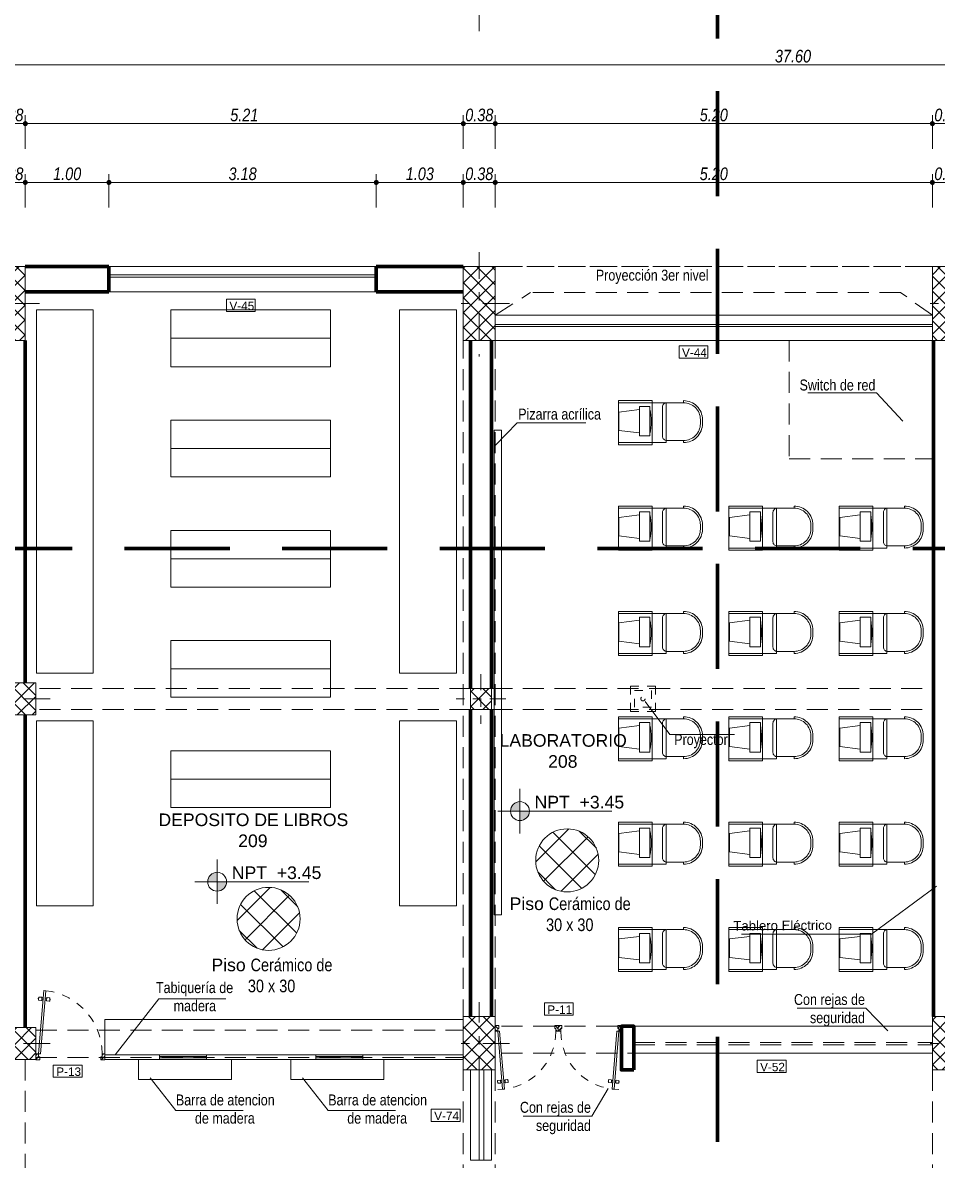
# Model space of a CAD drawing. Header units: inches. Extents: x 140 to 978, y -82 to 38.
# Drawn here: x 700.98 to 711.86, y 11.83 to 25.37 of the extents above; entities that cross this region are included whole.
import ezdxf

# ---------------------------------------------------------------- set-up
doc = ezdxf.new("R2010")
doc.units = ezdxf.units.IN
doc.header["$MEASUREMENT"] = 0
for name, pattern in [('CONTINUA', [0]), ('DASHDOT2', [12.7, 6.35, -3.175, 0, -3.175]), ('DASHED', [0.75, 0.5, -0.25]), ('DASHED2', [0.375, 0.25, -0.125]), ('HIDDEN2', [4.7625, 3.175, -1.5875])]:
    doc.linetypes.add(name, pattern=pattern)
doc.layers.get('0').update_dxf_attribs({"lineweight": 0})
for name, color, linetype, lineweight in [('UNSAAC-COLUMNA', 24, 'Continuous', 0), ('UNSAAC-COTA', 48, 'Continuous', 0), ('UNSAAC-EJE COLUMNA', 22, 'DASHDOT2', 0), ('UNSAAC-FACHADA(2DO PLANO)', 7, 'Continuous', 30), ('UNSAAC-LINEA DE CORTE', 7, 'Continuous', 70), ('UNSAAC-LLAMADOS', 88, 'Continuous', 0), ('UNSAAC-MUEBLE', 254, 'Continuous', 0), ('UNSAAC-MURETE', 146, 'Continuous', 20), ('UNSAAC-MUROS', 7, 'Continuous', 70), ('UNSAAC-PROYECCIONES', 38, 'DASHED2', 0), ('UNSAAC-TEXTOS', 250, 'Continuous', 0), ('UNSAAC-TEXTURAS', 250, 'Continuous', 0), ('UNSAAC-VANOS', 24, 'Continuous', 0)]:
    doc.layers.add(name, color=color, linetype=linetype, lineweight=lineweight)
doc.styles.add('5mm', font='GOTHIC.TTF', dxfattribs={"height": 5})
doc.styles.add('ARIAL', font='arial.ttf')
doc.styles.add('narrow', font='')
doc.styles.get("Standard").update_dxf_attribs({"font": 'arial.ttf'})
doc.styles.get('narrow').set_extended_font_data('Arial Narrow', italic=True)
doc.dimstyles.new('1EN75', dxfattribs={"dimtxt": 0.15, "dimasz": 0.06, "dimexe": 0.1, "dimexo": 0.15, "dimgap": 0.025, "dimtad": 1, "dimzin": 1, "dimdsep": 46, "dimtxsty": 'narrow', "dimblk": 'DOT', "dimcen": 0.1, "dimclrd": 256, "dimclre": 256, "dimclrt": 256, "dimaunit": 1, "dimadec": 3, "dimazin": 0, "dimtfac": 1, "dimtmove": 2, "dimatfit": 3, "dimldrblk": 'ARCHTICK', "dimfxl": 0.3, "dimfxlon": 1, "dimtolj": 1, "dimtzin": 0, "dimlwd": 0, "dimlwe": 0, "dimarcsym": 0})

# ---------------------------------------------------------------- blocks, each defined once
blk = doc.blocks.new('PRTX80')
at = {"layer": 'UNSAAC-TEXTOS'}
h = blk.add_hatch(dxfattribs=at)
h.set_pattern_fill('ANSI31', color=256, scale=0.01, style=0)
h.set_pattern_definition([(45, (-1.629623, -4.234902), (-0.02245064, 0.02245064), [])])
h.paths.add_polyline_path([(-0.755, 0.036), (-0.8, 0.036), (-0.8, -0.036), (-0.769, -0.036), (-0.769, 0), (-0.755, 0)])
h.paths.add_polyline_path([(0, 0.036), (-0.045, 0.036), (-0.045, 0), (-0.032, 0), (-0.032, -0.036), (0, -0.036)])
at = {"layer": 'UNSAAC-PROYECCIONES', "ltscale": 0.15}
blk.add_arc((-0.032, -0.036), 0.737, 180, 270, dxfattribs=at)
at = {"layer": 'UNSAAC-TEXTOS'}
for p, q in [((-0.161, -0.651), (-0.163, -0.681)), ((-0.127, -0.65), (-0.157, -0.648)), ((-0.124, -0.658), (-0.126, -0.68)), ((-0.123, -0.654), (-0.124, -0.658)), ((-0.108, -0.659), (-0.124, -0.658)), ((-0.068, -0.659), (-0.068, -0.663)), ((-0.064, -0.655), (-0.034, -0.658)), ((-0.165, -0.662), (-0.166, -0.669)), ((-0.162, -0.67), (-0.166, -0.669)), ((-0.162, -0.662), (-0.165, -0.662)), ((-0.13, -0.688), (-0.16, -0.685)), ((-0.126, -0.68), (-0.126, -0.684)), ((-0.11, -0.682), (-0.126, -0.68)), ((-0.085, -0.684), (-0.07, -0.685)), ((-0.083, -0.661), (-0.068, -0.663)), ((-0.068, -0.663), (-0.07, -0.685)), ((-0.07, -0.685), (-0.07, -0.689)), ((-0.067, -0.693), (-0.037, -0.695)), ((-0.03, -0.662), (-0.033, -0.692)), ((-0.032, -0.681), (-0.028, -0.681)), ((-0.031, -0.673), (-0.028, -0.673)), ((-0.028, -0.673), (-0.028, -0.681))]:
    blk.add_line(p, q, dxfattribs=at)
for points in [[(-0.8, 0.036), (-0.755, 0.036), (-0.755, 0), (-0.769, 0), (-0.769, -0.036), (-0.8, -0.036), (-0.8, 0.036)], [(-0.045, 0.036), (0, 0.036), (0, -0.036), (-0.032, -0.036), (-0.032, 0), (-0.045, 0), (-0.045, 0.036)]]:
    blk.add_lwpolyline(points, dxfattribs=at)
blk.add_lwpolyline([(-0.056, -0.034), (-0.032, -0.036), (-0.093, -0.77), (-0.117, -0.768)], close=True, dxfattribs=at)
for centre, start, end in [((-0.157, -0.651), 85.2462, 175.2462), ((-0.127, -0.654), 355.2462, 85.2462), ((-0.064, -0.659), 85.2462, 175.2462), ((-0.034, -0.662), 355.2462, 85.2462), ((-0.16, -0.681), 175.2462, 265.2462), ((-0.13, -0.684), 265.2462, 355.2462), ((-0.067, -0.689), 175.2462, 265.2462), ((-0.037, -0.691), 265.2462, 355.2462)]:
    blk.add_arc(centre, 0.00375, start, end, dxfattribs=at)
blk = doc.blocks.new('A$C1DC20D96')
at = {"layer": 'UNSAAC-MUEBLE', "xscale": -1.167239801663273, "yscale": 1.167239801663273, "zscale": 1.167239801663273, "rotation": 180}
blk.add_blockref('PRTX80', (0, 0.034), dxfattribs=at)
blk = doc.blocks.new('MODULO')
at = {"layer": 'UNSAAC-MUEBLE'}
for p, q in [((0, 0.025), (0, 0.012)), ((0, 0.025), (0.4, 0.025)), ((0, 0), (0, 0.012)), ((0.4, 0), (0, 0)), ((0, 0), (0, -0.5)), ((0, 0), (0.4, 0)), ((0.4, 0.025), (0.4, 0.012)), ((0.4, 0), (0.4, 0.012)), ((0.4, -0.5), (0.4, 0)), ((0, -0.475), (0, -0.487)), ((0, -0.475), (0.4, -0.475)), ((0, -0.5), (0, -0.487)), ((0, -0.5), (0.4, -0.5)), ((0, -0.5), (0.4, -0.5)), ((0.4, -0.475), (0.4, -0.487)), ((0.4, -0.5), (0.4, -0.487))]:
    blk.add_line(p, q, dxfattribs=at)
blk.add_lwpolyline([(0.25, -0.43), (0.25, -0.395), (0.006, -0.364), (0.006, -0.255), (0.006, -0.145), (0.25, -0.115), (0.25, -0.08)], dxfattribs=at)
blk.add_lwpolyline([(0.375, -0.43), (0.375, -0.08), (0.25, -0.08), (0.25, -0.43)], close=True, dxfattribs=at)
at = {"layer": 'UNSAAC-MUEBLE', "linetype": 'HIDDEN2', "ltscale": 0.3}
blk.add_lwpolyline([(0.4, 0), (0.567, 0), (0.567, -0.475), (0.4, -0.475)], dxfattribs=at)
at = {"layer": 'UNSAAC-MUEBLE'}
blk.add_lwpolyline([(0.775, -0.475), (0.575, -0.475, -0.414214), (0.525, -0.425), (0.525, -0.075, -0.414214), (0.575, -0.025), (0.775, -0.025, -0.414214), (0.975, -0.225), (0.975, -0.275, -0.414214)], format="xyb", close=True, dxfattribs=at)
blk.add_lwpolyline([(0.775, -0.025), (0.775, 0, -0.414214), (1, -0.225), (1, -0.275, -0.414214), (0.775, -0.5), (0.775, -0.475)], format="xyb", dxfattribs=at)
blk.add_arc((-0.399, -0.252), 0.788, 349.1541, 10.8459, dxfattribs=at)
blk = doc.blocks.new('_Dot')
at = {"color": 0, "linetype": 'ByBlock', "lineweight": -2}
blk.add_line((-0.5, 0), (-1, 0), dxfattribs=at)
at = {"color": 0, "linetype": 'ByBlock', "const_width": 0.5}
blk.add_lwpolyline([(-0.25, 0, 1), (0.25, 0, 1)], format="xyb", close=True, dxfattribs=at)
blk = doc.blocks.new('*D184')
at = {"layer": 'Defpoints', "color": 0, "transparency": 16777216}
for p in [(701.01, 23.469), (701.01, 22.469), (700.63, 21.889)]:
    blk.add_point(p, dxfattribs=at)
at = {"layer": 'UNSAAC-COTA', "lineweight": 0, "transparency": 16777216}
for p, q in [((700.63, 23.169), (700.63, 23.569)), ((701.01, 23.169), (701.01, 23.569)), ((700.69, 23.469), (700.95, 23.469))]:
    blk.add_line(p, q, dxfattribs=at)
at = {"layer": 'UNSAAC-COTA', "lineweight": 0, "transparency": 16777216, "xscale": 0.06, "yscale": 0.06, "zscale": 0.06, "rotation": 180}
blk.add_blockref('_Dot', (700.63, 23.469), dxfattribs=at)
at = {"layer": 'UNSAAC-COTA', "lineweight": 0, "transparency": 16777216, "xscale": 0.06, "yscale": 0.06, "zscale": 0.06}
blk.add_blockref('_Dot', (701.01, 23.469), dxfattribs=at)
at = {"layer": 'UNSAAC-COTA', "transparency": 16777216, "insert": (700.82, 23.571), "char_height": 0.15, "attachment_point": 5, "style": 'narrow'}
blk.add_mtext('\\A1;0.38', dxfattribs=at)
blk = doc.blocks.new('_ArchTick')
at = {"layer": 'UNSAAC-FACHADA(2DO PLANO)', "color": 0, "const_width": 0.15}
blk.add_lwpolyline([(-0.5, -0.5), (0.5, 0.5)], dxfattribs=at)
blk = doc.blocks.new('*D185')
at = {"layer": 'Defpoints', "color": 0, "transparency": 16777216}
for p in [(702.005, 23.469), (701.01, 22.469), (702.005, 22.469)]:
    blk.add_point(p, dxfattribs=at)
at = {"layer": 'UNSAAC-COTA', "lineweight": 0, "transparency": 16777216}
for p, q in [((701.01, 23.169), (701.01, 23.569)), ((702.005, 23.169), (702.005, 23.569)), ((701.07, 23.469), (701.945, 23.469))]:
    blk.add_line(p, q, dxfattribs=at)
at = {"layer": 'UNSAAC-COTA', "lineweight": 0, "transparency": 16777216, "xscale": 0.06, "yscale": 0.06, "zscale": 0.06, "rotation": 180}
blk.add_blockref('_Dot', (701.01, 23.469), dxfattribs=at)
at = {"layer": 'UNSAAC-COTA', "lineweight": 0, "transparency": 16777216, "xscale": 0.06, "yscale": 0.06, "zscale": 0.06}
blk.add_blockref('_Dot', (702.005, 23.469), dxfattribs=at)
at = {"layer": 'UNSAAC-COTA', "transparency": 16777216, "insert": (701.508, 23.571), "char_height": 0.15, "attachment_point": 5, "style": 'narrow'}
blk.add_mtext('\\A1;1.00', dxfattribs=at)
blk = doc.blocks.new('*D186')
at = {"layer": 'Defpoints', "color": 0, "transparency": 16777216}
for p in [(705.185, 23.469), (702.005, 22.469), (705.185, 22.469)]:
    blk.add_point(p, dxfattribs=at)
at = {"layer": 'UNSAAC-COTA', "lineweight": 0, "transparency": 16777216}
for p, q in [((702.005, 23.169), (702.005, 23.569)), ((705.185, 23.169), (705.185, 23.569)), ((702.065, 23.469), (705.125, 23.469))]:
    blk.add_line(p, q, dxfattribs=at)
at = {"layer": 'UNSAAC-COTA', "lineweight": 0, "transparency": 16777216, "xscale": 0.06, "yscale": 0.06, "zscale": 0.06, "rotation": 180}
blk.add_blockref('_Dot', (702.005, 23.469), dxfattribs=at)
at = {"layer": 'UNSAAC-COTA', "lineweight": 0, "transparency": 16777216, "xscale": 0.06, "yscale": 0.06, "zscale": 0.06}
blk.add_blockref('_Dot', (705.185, 23.469), dxfattribs=at)
at = {"layer": 'UNSAAC-COTA', "transparency": 16777216, "insert": (703.595, 23.571), "char_height": 0.15, "attachment_point": 5, "style": 'narrow'}
blk.add_mtext('\\A1;3.18', dxfattribs=at)
blk = doc.blocks.new('*D187')
at = {"layer": 'Defpoints', "color": 0, "transparency": 16777216}
for p in [(706.22, 23.469), (705.185, 22.469), (706.22, 22.469)]:
    blk.add_point(p, dxfattribs=at)
at = {"layer": 'UNSAAC-COTA', "lineweight": 0, "transparency": 16777216}
for p, q in [((705.185, 23.169), (705.185, 23.569)), ((706.22, 23.169), (706.22, 23.569)), ((705.245, 23.469), (706.16, 23.469))]:
    blk.add_line(p, q, dxfattribs=at)
at = {"layer": 'UNSAAC-COTA', "lineweight": 0, "transparency": 16777216, "xscale": 0.06, "yscale": 0.06, "zscale": 0.06, "rotation": 180}
blk.add_blockref('_Dot', (705.185, 23.469), dxfattribs=at)
at = {"layer": 'UNSAAC-COTA', "lineweight": 0, "transparency": 16777216, "xscale": 0.06, "yscale": 0.06, "zscale": 0.06}
blk.add_blockref('_Dot', (706.22, 23.469), dxfattribs=at)
at = {"layer": 'UNSAAC-COTA', "transparency": 16777216, "insert": (705.703, 23.571), "char_height": 0.15, "attachment_point": 5, "style": 'narrow'}
blk.add_mtext('\\A1;1.03', dxfattribs=at)
blk = doc.blocks.new('*D188')
at = {"layer": 'Defpoints', "color": 0, "transparency": 16777216}
for p in [(706.6, 23.469), (706.22, 22.469), (706.6, 22.469)]:
    blk.add_point(p, dxfattribs=at)
at = {"layer": 'UNSAAC-COTA', "lineweight": 0, "transparency": 16777216}
for p, q in [((706.22, 23.169), (706.22, 23.569)), ((706.6, 23.169), (706.6, 23.569)), ((706.28, 23.469), (706.54, 23.469))]:
    blk.add_line(p, q, dxfattribs=at)
at = {"layer": 'UNSAAC-COTA', "lineweight": 0, "transparency": 16777216, "xscale": 0.06, "yscale": 0.06, "zscale": 0.06, "rotation": 180}
blk.add_blockref('_Dot', (706.22, 23.469), dxfattribs=at)
at = {"layer": 'UNSAAC-COTA', "lineweight": 0, "transparency": 16777216, "xscale": 0.06, "yscale": 0.06, "zscale": 0.06}
blk.add_blockref('_Dot', (706.6, 23.469), dxfattribs=at)
at = {"layer": 'UNSAAC-COTA', "transparency": 16777216, "insert": (706.41, 23.571), "char_height": 0.15, "attachment_point": 5, "style": 'narrow'}
blk.add_mtext('\\A1;0.38', dxfattribs=at)
blk = doc.blocks.new('*D189')
at = {"layer": 'Defpoints', "color": 0, "transparency": 16777216}
for p in [(711.8, 23.469), (706.6, 22.469), (711.8, 22.469)]:
    blk.add_point(p, dxfattribs=at)
at = {"layer": 'UNSAAC-COTA', "lineweight": 0, "transparency": 16777216}
for p, q in [((706.6, 23.169), (706.6, 23.569)), ((711.8, 23.169), (711.8, 23.569)), ((706.66, 23.469), (711.74, 23.469))]:
    blk.add_line(p, q, dxfattribs=at)
at = {"layer": 'UNSAAC-COTA', "lineweight": 0, "transparency": 16777216, "xscale": 0.06, "yscale": 0.06, "zscale": 0.06, "rotation": 180}
blk.add_blockref('_Dot', (706.6, 23.469), dxfattribs=at)
at = {"layer": 'UNSAAC-COTA', "lineweight": 0, "transparency": 16777216, "xscale": 0.06, "yscale": 0.06, "zscale": 0.06}
blk.add_blockref('_Dot', (711.8, 23.469), dxfattribs=at)
at = {"layer": 'UNSAAC-COTA', "transparency": 16777216, "insert": (709.2, 23.571), "char_height": 0.15, "attachment_point": 5, "style": 'narrow'}
blk.add_mtext('\\A1;5.20', dxfattribs=at)
blk = doc.blocks.new('*D84')
at = {"layer": 'Defpoints', "color": 0, "transparency": 16777216}
for p in [(712.18, 23.469), (711.8, 22.469), (712.18, 22.469)]:
    blk.add_point(p, dxfattribs=at)
at = {"layer": 'UNSAAC-COTA', "lineweight": 0, "transparency": 16777216}
for p, q in [((711.8, 23.169), (711.8, 23.569)), ((712.18, 23.169), (712.18, 23.569)), ((711.86, 23.469), (712.12, 23.469))]:
    blk.add_line(p, q, dxfattribs=at)
at = {"layer": 'UNSAAC-COTA', "lineweight": 0, "transparency": 16777216, "xscale": 0.06, "yscale": 0.06, "zscale": 0.06, "rotation": 180}
blk.add_blockref('_Dot', (711.8, 23.469), dxfattribs=at)
at = {"layer": 'UNSAAC-COTA', "lineweight": 0, "transparency": 16777216, "xscale": 0.06, "yscale": 0.06, "zscale": 0.06}
blk.add_blockref('_Dot', (712.18, 23.469), dxfattribs=at)
at = {"layer": 'UNSAAC-COTA', "transparency": 16777216, "insert": (711.99, 23.571), "char_height": 0.15, "attachment_point": 5, "style": 'narrow'}
blk.add_mtext('\\A1;0.38', dxfattribs=at)
blk = doc.blocks.new('*D89')
at = {"layer": 'Defpoints', "color": 0, "transparency": 16777216}
for p in [(701.01, 24.169), (700.63, 22.469), (701.01, 22.469)]:
    blk.add_point(p, dxfattribs=at)
at = {"layer": 'UNSAAC-COTA', "lineweight": 0, "transparency": 16777216}
for p, q in [((700.63, 23.869), (700.63, 24.269)), ((701.01, 23.869), (701.01, 24.269)), ((700.69, 24.169), (700.95, 24.169))]:
    blk.add_line(p, q, dxfattribs=at)
at = {"layer": 'UNSAAC-COTA', "lineweight": 0, "transparency": 16777216, "xscale": 0.06, "yscale": 0.06, "zscale": 0.06, "rotation": 180}
blk.add_blockref('_Dot', (700.63, 24.169), dxfattribs=at)
at = {"layer": 'UNSAAC-COTA', "lineweight": 0, "transparency": 16777216, "xscale": 0.06, "yscale": 0.06, "zscale": 0.06}
blk.add_blockref('_Dot', (701.01, 24.169), dxfattribs=at)
at = {"layer": 'UNSAAC-COTA', "transparency": 16777216, "insert": (700.82, 24.271), "char_height": 0.15, "attachment_point": 5, "style": 'narrow'}
blk.add_mtext('\\A1;0.38', dxfattribs=at)
blk = doc.blocks.new('*D90')
at = {"layer": 'Defpoints', "color": 0, "transparency": 16777216}
for p in [(706.22, 24.169), (701.01, 22.469), (706.22, 22.469)]:
    blk.add_point(p, dxfattribs=at)
at = {"layer": 'UNSAAC-COTA', "lineweight": 0, "transparency": 16777216}
for p, q in [((701.01, 23.869), (701.01, 24.269)), ((706.22, 23.869), (706.22, 24.269)), ((701.07, 24.169), (706.16, 24.169))]:
    blk.add_line(p, q, dxfattribs=at)
at = {"layer": 'UNSAAC-COTA', "lineweight": 0, "transparency": 16777216, "xscale": 0.06, "yscale": 0.06, "zscale": 0.06, "rotation": 180}
blk.add_blockref('_Dot', (701.01, 24.169), dxfattribs=at)
at = {"layer": 'UNSAAC-COTA', "lineweight": 0, "transparency": 16777216, "xscale": 0.06, "yscale": 0.06, "zscale": 0.06}
blk.add_blockref('_Dot', (706.22, 24.169), dxfattribs=at)
at = {"layer": 'UNSAAC-COTA', "transparency": 16777216, "insert": (703.615, 24.271), "char_height": 0.15, "attachment_point": 5, "style": 'narrow'}
blk.add_mtext('\\A1;5.21', dxfattribs=at)
blk = doc.blocks.new('*D91')
at = {"layer": 'Defpoints', "color": 0, "transparency": 16777216}
for p in [(706.6, 24.169), (706.22, 22.469), (706.6, 22.469)]:
    blk.add_point(p, dxfattribs=at)
at = {"layer": 'UNSAAC-COTA', "lineweight": 0, "transparency": 16777216}
for p, q in [((706.22, 23.869), (706.22, 24.269)), ((706.6, 23.869), (706.6, 24.269)), ((706.28, 24.169), (706.54, 24.169))]:
    blk.add_line(p, q, dxfattribs=at)
at = {"layer": 'UNSAAC-COTA', "lineweight": 0, "transparency": 16777216, "xscale": 0.06, "yscale": 0.06, "zscale": 0.06, "rotation": 180}
blk.add_blockref('_Dot', (706.22, 24.169), dxfattribs=at)
at = {"layer": 'UNSAAC-COTA', "lineweight": 0, "transparency": 16777216, "xscale": 0.06, "yscale": 0.06, "zscale": 0.06}
blk.add_blockref('_Dot', (706.6, 24.169), dxfattribs=at)
at = {"layer": 'UNSAAC-COTA', "transparency": 16777216, "insert": (706.41, 24.271), "char_height": 0.15, "attachment_point": 5, "style": 'narrow'}
blk.add_mtext('\\A1;0.38', dxfattribs=at)
blk = doc.blocks.new('*D92')
at = {"layer": 'Defpoints', "color": 0, "transparency": 16777216}
for p in [(711.8, 24.169), (706.6, 22.469), (711.8, 22.469)]:
    blk.add_point(p, dxfattribs=at)
at = {"layer": 'UNSAAC-COTA', "lineweight": 0, "transparency": 16777216}
for p, q in [((706.6, 23.869), (706.6, 24.269)), ((711.8, 23.869), (711.8, 24.269)), ((706.66, 24.169), (711.74, 24.169))]:
    blk.add_line(p, q, dxfattribs=at)
at = {"layer": 'UNSAAC-COTA', "lineweight": 0, "transparency": 16777216, "xscale": 0.06, "yscale": 0.06, "zscale": 0.06, "rotation": 180}
blk.add_blockref('_Dot', (706.6, 24.169), dxfattribs=at)
at = {"layer": 'UNSAAC-COTA', "lineweight": 0, "transparency": 16777216, "xscale": 0.06, "yscale": 0.06, "zscale": 0.06}
blk.add_blockref('_Dot', (711.8, 24.169), dxfattribs=at)
at = {"layer": 'UNSAAC-COTA', "transparency": 16777216, "insert": (709.2, 24.271), "char_height": 0.15, "attachment_point": 5, "style": 'narrow'}
blk.add_mtext('\\A1;5.20', dxfattribs=at)
blk = doc.blocks.new('*D93')
at = {"layer": 'Defpoints', "color": 0, "transparency": 16777216}
for p in [(712.18, 24.169), (711.8, 22.469), (712.18, 22.469)]:
    blk.add_point(p, dxfattribs=at)
at = {"layer": 'UNSAAC-COTA', "lineweight": 0, "transparency": 16777216}
for p, q in [((711.8, 23.869), (711.8, 24.269)), ((712.18, 23.869), (712.18, 24.269)), ((711.86, 24.169), (712.12, 24.169))]:
    blk.add_line(p, q, dxfattribs=at)
at = {"layer": 'UNSAAC-COTA', "lineweight": 0, "transparency": 16777216, "xscale": 0.06, "yscale": 0.06, "zscale": 0.06, "rotation": 180}
blk.add_blockref('_Dot', (711.8, 24.169), dxfattribs=at)
at = {"layer": 'UNSAAC-COTA', "lineweight": 0, "transparency": 16777216, "xscale": 0.06, "yscale": 0.06, "zscale": 0.06}
blk.add_blockref('_Dot', (712.18, 24.169), dxfattribs=at)
at = {"layer": 'UNSAAC-COTA', "transparency": 16777216, "insert": (711.99, 24.271), "char_height": 0.15, "attachment_point": 5, "style": 'narrow'}
blk.add_mtext('\\A1;0.38', dxfattribs=at)
blk = doc.blocks.new('*D99')
at = {"layer": 'Defpoints', "color": 0, "transparency": 16777216}
for p in [(728.94, 24.869), (728.94, 22.469), (691.344, 20.064)]:
    blk.add_point(p, dxfattribs=at)
at = {"layer": 'UNSAAC-COTA', "lineweight": 0, "transparency": 16777216}
for p, q in [((691.344, 24.569), (691.344, 24.969)), ((728.94, 24.569), (728.94, 24.969)), ((691.404, 24.869), (728.88, 24.869))]:
    blk.add_line(p, q, dxfattribs=at)
at = {"layer": 'UNSAAC-COTA', "lineweight": 0, "transparency": 16777216, "xscale": 0.06, "yscale": 0.06, "zscale": 0.06, "rotation": 180}
blk.add_blockref('_Dot', (691.344, 24.869), dxfattribs=at)
at = {"layer": 'UNSAAC-COTA', "lineweight": 0, "transparency": 16777216, "xscale": 0.06, "yscale": 0.06, "zscale": 0.06}
blk.add_blockref('_Dot', (728.94, 24.869), dxfattribs=at)
at = {"layer": 'UNSAAC-COTA', "transparency": 16777216, "insert": (710.142, 24.971), "char_height": 0.15, "attachment_point": 5, "style": 'narrow'}
blk.add_mtext('\\A1;37.60', dxfattribs=at)
blk = doc.blocks.new('*D101')
at = {"layer": 'Defpoints', "color": 0, "transparency": 16777216}
for p in [(706.41, 25.569), (700.82, 22.639), (706.41, 22.639)]:
    blk.add_point(p, dxfattribs=at)
at = {"layer": 'UNSAAC-COTA', "lineweight": 0, "transparency": 16777216}
for p, q in [((700.82, 25.269), (700.82, 25.669)), ((706.41, 25.269), (706.41, 25.669)), ((700.88, 25.569), (706.35, 25.569))]:
    blk.add_line(p, q, dxfattribs=at)
at = {"layer": 'UNSAAC-COTA', "lineweight": 0, "transparency": 16777216, "xscale": 0.06, "yscale": 0.06, "zscale": 0.06, "rotation": 180}
blk.add_blockref('_Dot', (700.82, 25.569), dxfattribs=at)
at = {"layer": 'UNSAAC-COTA', "lineweight": 0, "transparency": 16777216, "xscale": 0.06, "yscale": 0.06, "zscale": 0.06}
blk.add_blockref('_Dot', (706.41, 25.569), dxfattribs=at)
at = {"layer": 'UNSAAC-COTA', "transparency": 16777216, "insert": (703.615, 25.671), "char_height": 0.15, "attachment_point": 5, "style": 'narrow'}
blk.add_mtext('\\A1;5.59', dxfattribs=at)
blk = doc.blocks.new('*D102')
at = {"layer": 'Defpoints', "color": 0, "transparency": 16777216}
for p in [(711.99, 25.569), (706.41, 22.639), (711.99, 22.639)]:
    blk.add_point(p, dxfattribs=at)
at = {"layer": 'UNSAAC-COTA', "lineweight": 0, "transparency": 16777216}
for p, q in [((706.41, 25.269), (706.41, 25.669)), ((711.99, 25.269), (711.99, 25.669)), ((706.47, 25.569), (711.93, 25.569))]:
    blk.add_line(p, q, dxfattribs=at)
at = {"layer": 'UNSAAC-COTA', "lineweight": 0, "transparency": 16777216, "xscale": 0.06, "yscale": 0.06, "zscale": 0.06, "rotation": 180}
blk.add_blockref('_Dot', (706.41, 25.569), dxfattribs=at)
at = {"layer": 'UNSAAC-COTA', "lineweight": 0, "transparency": 16777216, "xscale": 0.06, "yscale": 0.06, "zscale": 0.06}
blk.add_blockref('_Dot', (711.99, 25.569), dxfattribs=at)
at = {"layer": 'UNSAAC-COTA', "transparency": 16777216, "insert": (709.2, 25.671), "char_height": 0.15, "attachment_point": 5, "style": 'narrow'}
blk.add_mtext('\\A1;5.58', dxfattribs=at)
blk = doc.blocks.new('npt')
at = {"layer": 'UNSAAC-TEXTOS'}
h = blk.add_hatch(color=0, dxfattribs=at)
h.dxf.hatch_style = 1
h.paths.add_polyline_path([(0.0522, 0), (0, 0), (0, -0.0522, 0.414214)])
h.paths.add_polyline_path([(0, 0.0522, 0.414214), (-0.0522, 0), (0, 0)])
at = {"layer": 'UNSAAC-TEXTOS', "color": 0}
for p, q in [((0, -0.1228), (0, 0.1228)), ((-0.1228, 0), (0.507, 0))]:
    blk.add_line(p, q, dxfattribs=at)
blk.add_circle((0, 0), 0.0522, dxfattribs=at)
blk = doc.blocks.new('colum2')
at = {"layer": 'UNSAAC-TEXTURAS'}
h = blk.add_hatch(dxfattribs=at)
h.set_pattern_fill('ANSI37', color=256)
h.paths.add_polyline_path([(872.373, 198.546), (872.373, 198.421), (872.498, 198.421), (872.498, 198.546)])
h.paths.add_polyline_path([(872.498, 198.421), (872.623, 198.421), (872.623, 198.546), (872.498, 198.546)])
h.paths.add_polyline_path([(872.498, 198.296), (872.623, 198.296), (872.623, 198.421), (872.498, 198.421)])
h.paths.add_polyline_path([(872.498, 198.421), (872.373, 198.421), (872.373, 198.296), (872.498, 198.296)])
at = {"layer": 'UNSAAC-COLUMNA'}
blk.add_lwpolyline([(872.373, 198.546), (872.623, 198.546), (872.623, 198.296), (872.373, 198.296)], close=True, dxfattribs=at)
at = {"layer": 'UNSAAC-EJE COLUMNA', "ltscale": 0.03}
for p, q in [((872.498, 198.716), (872.498, 198.126)), ((872.793, 198.421), (872.203, 198.421))]:
    blk.add_line(p, q, dxfattribs=at)
blk = doc.blocks.new('cs1')
at = {"layer": 'UNSAAC-TEXTURAS'}
h = blk.add_hatch(dxfattribs=at)
h.set_pattern_fill('ANSI37', color=256)
h.paths.add_polyline_path([(850.008, 169.826), (850.198, 169.826), (850.198, 170.266), (850.008, 170.266)])
h.paths.add_polyline_path([(850.198, 169.826), (850.388, 169.826), (850.388, 170.266), (850.198, 170.266)])
h.paths.add_polyline_path([(850.388, 169.826), (850.198, 169.826), (850.198, 169.386), (850.388, 169.386)])
h.paths.add_polyline_path([(850.198, 169.826), (850.008, 169.826), (850.008, 169.386), (850.198, 169.386)])
at = {"layer": 'UNSAAC-COLUMNA'}
blk.add_lwpolyline([(850.388, 169.386), (850.388, 170.266), (850.008, 170.266), (850.008, 169.386)], close=True, dxfattribs=at)
at = {"layer": 'UNSAAC-EJE COLUMNA', "ltscale": 0.05}
for p, q in [((850.198, 170.436), (850.198, 169.196)), ((850.558, 169.826), (849.828, 169.826))]:
    blk.add_line(p, q, dxfattribs=at)
blk = doc.blocks.new('c2')
at = {"layer": 'UNSAAC-TEXTURAS'}
h = blk.add_hatch(dxfattribs=at)
h.set_pattern_fill('ANSI37', color=256)
h.set_pattern_definition([(45, (-846.62834, -178.42103), (-0.088388348, 0.088388348), []), (135, (-846.62834, -178.42103), (-0.088388348, -0.088388348), [])])
h.paths.add_polyline_path([(0.315, 0.19), (0.315, 0.38), (0, 0.38), (0, 0.19)])
h.paths.add_polyline_path([(0.63, 0.19), (0.63, 0.38), (0.315, 0.38), (0.315, 0.19)])
h.paths.add_polyline_path([(0.315, 0.19), (0.315, 0), (0.63, 0), (0.63, 0.19)])
h.paths.add_polyline_path([(0.315, 0), (0.315, 0.19), (0, 0.19), (0, 0)])
at = {"layer": 'UNSAAC-COLUMNA'}
blk.add_lwpolyline([(0.63, 0.38), (0, 0.38), (0, 0), (0.63, 0)], close=True, dxfattribs=at)
at = {"layer": 'UNSAAC-EJE COLUMNA', "ltscale": 0.05}
for p, q in [((0.315, 0.55), (0.315, -0.17)), ((0.8, 0.19), (-0.17, 0.19))]:
    blk.add_line(p, q, dxfattribs=at)
blk = doc.blocks.new('c')
at = {"layer": 'UNSAAC-TEXTURAS'}
h = blk.add_hatch(dxfattribs=at)
h.set_pattern_fill('ANSI37', color=256)
h.set_pattern_definition([(45, (-855.58834, -178.38853), (-0.088388348, 0.088388348), []), (135, (-855.58834, -178.38853), (-0.088388348, -0.088388348), [])])
h.paths.add_polyline_path([(0.19, 0.635), (0, 0.635), (0, 0.316), (0.19, 0.316)])
h.paths.add_polyline_path([(0.19, 0.316), (0.38, 0.316), (0.38, 0.635), (0.19, 0.635)])
h.paths.add_polyline_path([(0.19, 0), (0.38, 0), (0.38, 0.316), (0.19, 0.316)])
h.paths.add_polyline_path([(0.19, 0.316), (0, 0.316), (0, 0), (0.19, 0)])
at = {"layer": 'UNSAAC-COLUMNA'}
blk.add_lwpolyline([(0, 0), (0, 0.635), (0.38, 0.635), (0.38, 0)], dxfattribs=at)
blk.add_lwpolyline([(0, 0.635), (0.38, 0.635), (0.38, 0), (0, 0)], close=True, dxfattribs=at)
at = {"layer": 'UNSAAC-EJE COLUMNA', "ltscale": 0.05}
for p, q in [((0.19, -0.172), (0.19, 0.805)), ((0.55, 0.316), (-0.17, 0.316))]:
    blk.add_line(p, q, dxfattribs=at)
blk = doc.blocks.new('A$C71314F6E')
at = {"layer": 'UNSAAC-TEXTURAS'}
for name, p in [('cs1', (-838.29, -155.166)), ('cs1', (-832.7, -155.166)), ('cs1', (-827.12, -155.166)), ('c2', (11.593, 9.765)), ('colum2', (-854.98, -188.466)), ('c', (17.308, 5.54)), ('c', (22.888, 5.54)), ('c2', (11.593, 5.666))]:
    blk.add_blockref(name, p, dxfattribs=at)
blk = doc.blocks.new('ETRUCTURA INFORMATIVA')
at = {"layer": 'UNSAAC-PROYECCIONES'}
for p, q in [((1165.22, 22.469), (1160.01, 22.469)), ((1170.8, 22.469), (1165.59, 22.469)), ((1165.22, 22.169), (1160.01, 22.169)), ((1165.6, 21.889), (1166.019, 22.16)), ((1170.421, 22.16), (1166.019, 22.16)), ((1170.8, 21.889), (1170.421, 22.16)), ((1160.01, 21.624), (1160.01, 17.514)), ((1165.22, 21.624), (1165.22, 13.544)), ((1165.6, 21.624), (1165.6, 13.544)), ((1170.8, 21.624), (1170.8, 13.544)), ((1165.305, 17.449), (1160.135, 17.449)), ((1165.555, 17.449), (1170.8, 17.449)), ((1165.305, 17.199), (1160.135, 17.199)), ((1165.555, 17.199), (1170.8, 17.199)), ((1160.01, 17.134), (1160.01, 13.544)), ((1170.8, 13.43), (1165.6, 13.43)), ((1160.135, 13.382), (1165.22, 13.382)), ((1160.01, 13.035), (1160.01, 8.619)), ((1160.135, 13.057), (1165.22, 13.057)), ((1170.8, 13.11), (1165.6, 13.11)), ((1165.22, 12.909), (1165.22, 8.644)), ((1165.6, 12.909), (1165.6, 8.644)), ((1170.8, 12.909), (1170.8, 8.644))]:
    blk.add_line(p, q, dxfattribs=at)
at = {"layer": 'UNSAAC-COLUMNA'}
blk.add_blockref('A$C71314F6E', (1147.912, 7.369), dxfattribs=at)
blk = doc.blocks.new('cañon planta')
at = {"layer": 'UNSAAC-MUEBLE', "linetype": 'DASHED', "ltscale": 0.09}
blk.add_lwpolyline([(750.392, 72.439), (750.692, 72.439), (750.692, 72.139), (750.392, 72.139), (750.392, 72.439)], dxfattribs=at)
blk.add_lwpolyline([(750.442, 72.389), (750.642, 72.389), (750.642, 72.189), (750.442, 72.189)], close=True, dxfattribs=at)
blk.add_circle((750.542, 72.289), 0.025, dxfattribs=at)

msp = doc.modelspace()

# ---------------------------------------------------------------- hatches: boundary and pattern name
at = {"layer": 'UNSAAC-TEXTOS'}
h = msp.add_hatch(dxfattribs=at)
h.set_pattern_fill('_USER', color=256, scale=0.23019, angle=45, style=0, double=1, pattern_type=0)
h.set_pattern_definition([(45, (642.08937, -71.418), (-0.16276894, 0.16276894), []), (135, (642.08937, -71.418), (-0.16276894, -0.16276894), [])])
edge = h.paths.add_edge_path()
edge.add_arc((707.456, 15.403), 0.375, 0, 360)
h = msp.add_hatch(dxfattribs=at)
h.set_pattern_fill('_USER', color=256, scale=0.23019, angle=45, style=0, double=1, pattern_type=0)
h.set_pattern_definition([(45, (638.53728, -72.11376), (-0.16276894, 0.16276894), []), (135, (638.53728, -72.11376), (-0.16276894, -0.16276894), [])])
edge = h.paths.add_edge_path()
edge.add_arc((703.904, 14.707), 0.375, 0, 360)

# ---------------------------------------------------------------- linework, layer by layer
at = {"layer": 'UNSAAC-LINEA DE CORTE', "linetype": 'DASHED', "ltscale": 2.5}
for p, q in [((709.244, 28.305), (709.244, -17.342)), ((679.691, 19.113), (739.094, 19.113))]:
    msp.add_line(p, q, dxfattribs=at)
at = {"layer": 'UNSAAC-LLAMADOS', "ltscale": 2.5}
for points in [[(710.317, 20.964), (711.135, 20.964), (711.447, 20.628)], [(707.679, 20.61), (706.861, 20.61), (706.6, 20.341)], [(703.396, 13.754), (702.597, 13.754), (702.077, 13.09)], [(710.192, 13.644), (711.01, 13.644), (711.271, 13.376)], [(703.6, 12.427), (702.801, 12.427), (702.496, 12.815)], [(705.412, 12.427), (704.613, 12.427), (704.308, 12.815)], [(706.932, 12.361), (707.75, 12.361), (707.944, 12.69)]]:
    msp.add_lwpolyline(points, dxfattribs=at)
at = {"layer": 'UNSAAC-LLAMADOS'}
msp.add_lwpolyline([(709.448, 16.902), (708.677, 16.902), (708.382, 17.294)], dxfattribs=at)
at = {"layer": 'UNSAAC-MUEBLE'}
for p, q in [((702.739, 21.615), (704.639, 21.615)), ((702.739, 20.303), (704.639, 20.303)), ((702.739, 18.992), (704.639, 18.992)), ((702.739, 17.68), (704.639, 17.68)), ((702.739, 16.369), (704.639, 16.369)), ((701.955, 13.09), (701.955, 13.51)), ((701.955, 13.51), (706.22, 13.51))]:
    msp.add_line(p, q, dxfattribs=at)
for points in [[(701.143, 21.952), (701.817, 21.952), (701.817, 17.631), (701.143, 17.631)], [(702.739, 21.952), (704.639, 21.952), (704.639, 21.277), (702.739, 21.277)], [(705.463, 21.952), (706.138, 21.952), (706.138, 17.631), (705.463, 17.631)], [(702.739, 20.641), (704.639, 20.641), (704.639, 19.966), (702.739, 19.966)], [(702.739, 19.329), (704.639, 19.329), (704.639, 18.654), (702.739, 18.654)], [(702.739, 18.018), (704.639, 18.018), (704.639, 17.343), (702.739, 17.343)], [(701.143, 17.065), (701.817, 17.065), (701.817, 14.864), (701.143, 14.864)], [(705.463, 17.065), (706.138, 17.065), (706.138, 14.864), (705.463, 14.864)], [(702.739, 16.706), (704.639, 16.706), (704.639, 16.031), (702.739, 16.031)], [(702.356, 13.035), (703.463, 13.035), (703.463, 12.795), (702.356, 12.795)], [(704.168, 13.035), (705.275, 13.035), (705.275, 12.795), (704.168, 12.795)]]:
    msp.add_lwpolyline(points, close=True, dxfattribs=at)
at = {"layer": 'UNSAAC-MUEBLE', "ltscale": 2.5}
msp.add_lwpolyline([(706.587, 20.521), (706.676, 20.521), (706.676, 14.754), (706.587, 14.754)], close=True, dxfattribs=at)
at = {"layer": 'UNSAAC-MURETE'}
for p, q in [((706.6, 21.889), (711.8, 21.889)), ((711.8, 21.889), (711.8, 21.589)), ((711.8, 21.589), (706.6, 21.589)), ((708.25, 13.43), (711.8, 13.43)), ((702.605, 13.09), (703.165, 13.09)), ((702.605, 13.035), (703.165, 13.035)), ((704.465, 13.09), (705.025, 13.09)), ((704.465, 13.035), (705.025, 13.035)), ((711.8, 13.11), (708.25, 13.11)), ((706.305, 11.835), (706.305, 12.909)), ((706.555, 12.909), (706.555, 11.835)), ((706.555, 11.835), (706.305, 11.835))]:
    msp.add_line(p, q, dxfattribs=at)
for points in [[(702.005, 22.469), (705.185, 22.469), (705.185, 22.169), (702.005, 22.169)], [(701.955, 13.09), (702.605, 13.09), (702.605, 13.035), (701.955, 13.035)], [(703.165, 13.09), (704.465, 13.09), (704.465, 13.035), (703.165, 13.035)], [(705.025, 13.09), (706.22, 13.09), (706.22, 13.035), (705.025, 13.035)]]:
    msp.add_lwpolyline(points, close=True, dxfattribs=at)
at = {"layer": 'UNSAAC-MUROS'}
for p, q in [((701.01, 22.469), (702.005, 22.469)), ((702.005, 22.469), (702.005, 22.169)), ((705.185, 22.469), (706.22, 22.469)), ((705.185, 22.169), (705.185, 22.469)), ((702.005, 22.169), (701.01, 22.169)), ((706.22, 22.169), (705.185, 22.169)), ((701.01, 21.589), (701.01, 17.514)), ((706.305, 17.449), (706.305, 21.589)), ((706.555, 21.589), (706.555, 17.449)), ((711.815, 21.589), (711.815, 17.409)), ((711.815, 17.444), (711.815, 13.544)), ((706.305, 13.544), (706.305, 17.199)), ((706.555, 17.199), (706.555, 13.544)), ((701.01, 17.134), (701.01, 13.415))]:
    msp.add_line(p, q, dxfattribs=at)
msp.add_lwpolyline([(708.25, 12.909), (708.1, 12.909), (708.1, 13.43), (708.25, 13.43)], close=True, dxfattribs=at)
at = {"layer": 'UNSAAC-PROYECCIONES'}
for p, q in [((706.6, 22.469), (711.8, 22.469)), ((710.097, 20.18), (711.815, 20.18))]:
    msp.add_line(p, q, dxfattribs=at)
msp.add_lwpolyline([(711.815, 20.18), (711.815, 21.589), (710.097, 21.589), (710.097, 20.18)], dxfattribs=at)
at = {"layer": 'UNSAAC-TEXTOS'}
for points in [[(703.403, 22.08), (703.746, 22.08), (703.746, 21.934), (703.403, 21.934)], [(708.786, 21.524), (709.13, 21.524), (709.13, 21.378), (708.786, 21.378)], [(707.184, 13.707), (707.528, 13.707), (707.528, 13.56), (707.184, 13.56)], [(709.715, 13.024), (710.059, 13.024), (710.059, 12.878), (709.715, 12.878)], [(701.342, 12.968), (701.686, 12.968), (701.686, 12.822), (701.342, 12.822)], [(705.838, 12.442), (706.182, 12.442), (706.182, 12.295), (705.838, 12.295)]]:
    msp.add_lwpolyline(points, close=True, dxfattribs=at)
at = {"layer": 'UNSAAC-TEXTOS', "linetype": 'Continuous'}
msp.add_lwpolyline([(711.851, 15.097), (711.077, 14.523), (709.528, 14.523)], dxfattribs=at)
at = {"layer": 'UNSAAC-TEXTOS'}
for centre in [(707.456, 15.403), (703.904, 14.707)]:
    msp.add_circle(centre, 0.375, dxfattribs=at)
at = {"layer": 'UNSAAC-VANOS', "ltscale": 0.01}
for p, q in [((702.005, 22.369), (705.185, 22.369)), ((702.005, 22.344), (705.185, 22.344)), ((706.6, 21.779), (711.8, 21.779)), ((706.6, 21.754), (711.8, 21.754))]:
    msp.add_line(p, q, dxfattribs=at)
at = {"layer": 'UNSAAC-VANOS', "linetype": 'DASHED2'}
for p, q in [((708.25, 13.234), (711.8, 13.234)), ((708.25, 13.209), (711.8, 13.209))]:
    msp.add_line(p, q, dxfattribs=at)
at = {"layer": 'UNSAAC-VANOS'}
for p, q in [((706.408, 11.835), (706.408, 12.909)), ((706.464, 11.835), (706.464, 12.909))]:
    msp.add_line(p, q, dxfattribs=at)
for points in [[(703.165, 13.054), (702.605, 13.054), (702.605, 13.071), (703.165, 13.071)], [(705.025, 13.055), (704.465, 13.055), (704.465, 13.068), (705.025, 13.068)]]:
    msp.add_lwpolyline(points, close=True, dxfattribs=at)

# ---------------------------------------------------------------- block references
at = {"layer": 'UNSAAC-COTA'}
msp.add_blockref('cañon planta', (-42.185, -54.963), dxfattribs=at)
at = {"layer": 'UNSAAC-MUEBLE', "xscale": -1, "rotation": 180}
for p in [(708.065, 20.373), (708.065, 19.119), (709.379, 19.119), (710.692, 19.119), (708.065, 17.865), (709.379, 17.865), (710.692, 17.865), (708.065, 16.612), (709.379, 16.612), (710.692, 16.612), (708.065, 15.358), (709.379, 15.358), (710.692, 15.358), (708.065, 14.104), (709.379, 14.104), (710.692, 14.104)]:
    msp.add_blockref('MODULO', p, dxfattribs=at)
at = {"layer": 'UNSAAC-MUEBLE', "linetype": 'CONTINUA', "lineweight": 0, "ltscale": 0.4, "xscale": -0.8781391149058457, "yscale": 0.8781391149058457, "zscale": 0.8781391149058457}
msp.add_blockref('A$C1DC20D96', (701.135, 13.035), dxfattribs=at)
at = {"layer": 'UNSAAC-MUEBLE', "linetype": 'CONTINUA', "lineweight": 0, "ltscale": 0.4, "yscale": 0.8031760197316755, "zscale": 0.8031760197316755, "rotation": 180}
for p, xscale in [((706.6, 13.43), 0.8031760197316755), ((708.1, 13.43), -0.8031760197316755)]:
    msp.add_blockref('A$C1DC20D96', p, dxfattribs=dict(at, xscale=xscale))
at = {"layer": 'UNSAAC-PROYECCIONES'}
msp.add_blockref('ETRUCTURA INFORMATIVA', (-459, 0), dxfattribs=at)
at = {"layer": 'UNSAAC-TEXTOS', "xscale": 2.154779168756153, "yscale": 2.154779168756153, "zscale": 2.154779168756153}
for p in [(706.894, 15.989), (703.292, 15.149)]:
    msp.add_blockref('npt', p, dxfattribs=at)

# ---------------------------------------------------------------- texts
at = {"layer": 'UNSAAC-LLAMADOS', "char_height": 0.13, "style": 'narrow'}
for s, insert, width, attachment_point in [('\\pi0.38239;{\\fArial Narrow|b0|i0|c0|p34;Proyección 3er nivel}', (707.414, 22.431), 2.08357, 1), ('{\\fArial Narrow|b0|i0|c0|p34;Switch de red}', (711.122, 20.992), 1.15269, 9), ('{\\fArial Narrow|b0|i0|c0|p34;Pizarra acrílica}', (706.873, 20.778), 1.15269, 1), ('{\\fArial Narrow|b0|i0|c0|p34;Proyector}', (709.366, 16.737), 2.19448, 9), ('\\pi0.12192;{\\fArial Narrow|b0|i0|c0|p34;Tabiquería de \\P\\pi0.33204;madera}', (702.442, 13.954), 1.15269, 1), ('{\\fArial Narrow|b0|i0|c0|p34;Con rejas de seguridad}', (710.998, 13.813), 1.15269, 3), ('\\pi0.087804;{\\fArial Narrow|b0|i0|c0|p34;Barra de atencion \\P\\pi0.31464;de madera }', (702.713, 12.269), 1.32982, 7), ('\\pi0.087804;{\\fArial Narrow|b0|i0|c0|p34;Barra de atencion \\P\\pi0.31464;de madera }', (704.525, 12.269), 1.32982, 7), ('{\\fArial Narrow|b0|i0|c0|p34;Con rejas de seguridad}', (707.738, 12.53), 1.15269, 3)]:
    msp.add_mtext(s, dxfattribs=dict(at, insert=insert, width=width, attachment_point=attachment_point))
at = {"layer": 'UNSAAC-TEXTOS', "linetype": 'Continuous', "style": 'ARIAL'}
msp.add_text('Tablero Eléctrico', height=0.112, rotation=0.4284, dxfattribs=at).set_placement((709.433, 14.568))
at = {"layer": 'UNSAAC-TEXTOS', "char_height": 0.1, "attachment_point": 1}
for s, insert in [('{\\f@Arial Unicode MS|b0|i0|c0|p34;V-}45', (703.438, 22.05)), ('{\\f@Arial Unicode MS|b0|i0|c0|p34;V-}44', (708.822, 21.494)), ('{\\f@Arial Unicode MS|b0|i0|c0|p34;P-}11', (707.22, 13.677)), ('{\\f@Arial Unicode MS|b0|i0|c0|p34;V-}52', (709.751, 12.994)), ('{\\f@Arial Unicode MS|b0|i0|c0|p34;P-}13', (701.378, 12.939)), ('{\\f@Arial Unicode MS|b0|i0|c0|p34;V-}74', (705.874, 12.412))]:
    msp.add_mtext_dynamic_manual_height_columns(s, width=0.2, gutter_width=1, heights=[0], dxfattribs=dict(at, insert=insert))
at = {"layer": 'UNSAAC-TEXTOS', "char_height": 0.15, "attachment_point": 1}
for s, insert, width in [('\\pi0.096574;LABORATORIO  \\P\\pi0.67391;208', (706.555, 16.905), 1.6821), ('\\pi0.021298;DEPOSITO DE LIBROS \\P\\pi0.9701;209', (702.572, 15.961), 2.27449)]:
    msp.add_mtext(s, dxfattribs=dict(at, insert=insert, width=width))
for s, insert, width, style in [('{\\fArial|b0|i0|c0|p34;NPT  +3.45}', (707.068, 16.171), 1.06387, '5mm'), ('{\\fArial|b0|i0|c0|p34;NPT  +3.45}', (703.466, 15.331), 1.06387, '5mm'), ('\\pi0.053834;{\\fArial|b0|i0|c204|p34;Piso \\fArial Narrow|b0|i0|c0|p34;Cerámico de \\P\\pi0.48777;30 x 30}', (706.717, 14.962), 1.52397, 'narrow'), ('\\pi0.053834;{\\fArial|b0|i0|c204|p34;Piso \\fArial Narrow|b0|i0|c0|p34;Cerámico de \\P\\pi0.48777;30 x 30}', (703.17, 14.234), 1.52397, 'narrow')]:
    msp.add_mtext(s, dxfattribs=dict(at, insert=insert, width=width, style=style))

# ---------------------------------------------------------------- dimensions: what is measured, and where the dimension line sits
at = {"layer": 'UNSAAC-COTA'}
for base, p1, p2, picture, middle in [((706.41, 25.569), (700.82, 22.639), (706.41, 22.639), '*D101', (703.615, 25.671)), ((711.99, 25.569), (706.41, 22.639), (711.99, 22.639), '*D102', (709.2, 25.671)), ((728.94, 24.869), (691.344, 20.064), (728.94, 22.469), '*D99', (710.142, 24.971)), ((701.01, 24.169), (700.63, 22.469), (701.01, 22.469), '*D89', (700.82, 24.271)), ((706.22, 24.169), (701.01, 22.469), (706.22, 22.469), '*D90', (703.615, 24.271)), ((706.6, 24.169), (706.22, 22.469), (706.6, 22.469), '*D91', (706.41, 24.271)), ((711.8, 24.169), (706.6, 22.469), (711.8, 22.469), '*D92', (709.2, 24.271)), ((712.18, 24.169), (711.8, 22.469), (712.18, 22.469), '*D93', (711.99, 24.271)), ((701.01, 23.469), (700.63, 21.889), (701.01, 22.469), '*D184', (700.82, 23.571)), ((702.00534, 23.46917), (701.01032, 22.46917), (702.00534, 22.46917), '*D185', (701.50783, 23.57076)), ((705.185, 23.469), (702.005, 22.469), (705.185, 22.469), '*D186', (703.595, 23.571)), ((706.22033, 23.46917), (705.18534, 22.46917), (706.22033, 22.46917), '*D187', (705.70284, 23.57076)), ((706.6, 23.469), (706.22, 22.469), (706.6, 22.469), '*D188', (706.41, 23.571)), ((711.8, 23.469), (706.6, 22.469), (711.8, 22.469), '*D189', (709.2, 23.571)), ((712.18, 23.469), (711.8, 22.469), (712.18, 22.469), '*D84', (711.99, 23.571))]:
    dim = msp.add_linear_dim(base=base, p1=p1, p2=p2, dimstyle='1EN75', dxfattribs=at)
    dim.commit()
    dim.dimension.update_dxf_attribs({"geometry": picture, "text_midpoint": middle})

doc.saveas('drawing.dxf')
